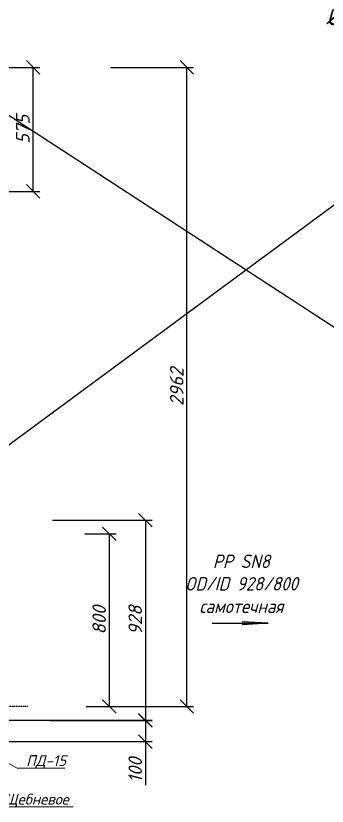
# Model space of a CAD drawing. Header units: millimetres. Extents: x 41097286 to 44249727, y 21258419 to 22595975.
# Drawn here: x 42612611 to 42641412, y 21845375 to 21918638 of the extents above; entities that cross this region are included whole.
import ezdxf
from ezdxf import colors
from ezdxf.entities.mleader import LeaderData, LeaderLine
from ezdxf.math import Vec2, Vec3

# ---------------------------------------------------------------- set-up
doc = ezdxf.new("R2010")
doc.units = ezdxf.units.MM
doc.linetypes.add('DASHED', pattern=[0.75, 0.5, -0.25])
doc.layers.add('ВК_К1_текст', color=34, linetype='Continuous')
doc.styles.add('note', font='isocpeur.ttf', dxfattribs={"width": 0.9, "oblique": 15})
doc.styles.get("Standard").update_dxf_attribs({"font": 'isocpeui.ttf'})
doc.dimstyles.new('ISO-25', dxfattribs={"dimtxt": 2.5, "dimasz": 2.5, "dimexe": 1.25, "dimexo": 0.625, "dimtad": 1, "dimtxsty": 'Standard', "dimcen": 2.5, "dimadec": 0, "dimazin": 0, "dimtfac": 1, "dimtmove": 0, "dimatfit": 3, "dimfxl": 1, "dimarcsym": 0})

# ---------------------------------------------------------------- blocks, each defined once
blk = doc.blocks.new('_Oblique')
at = {"color": 0, "linetype": 'ByBlock', "lineweight": -2}
blk.add_line((-0.5, -0.5), (0.5, 0.5), dxfattribs=at)
blk = doc.blocks.new('*D109')
at = {"color": 0, "lineweight": -2, "transparency": 16777216}
for p, q in [((42618982, 21870621), (42621882, 21870621)), ((42621257, 21870621), (42621257, 21854621)), ((42619123, 21854621), (42621882, 21854621))]:
    blk.add_line(p, q, dxfattribs=at)
at = {"layer": 'Defpoints', "color": 0, "transparency": 16777216}
for p in [(42618669, 21870621), (42618810, 21854621), (42621257, 21854621)]:
    blk.add_point(p, dxfattribs=at)
at = {"color": 0, "lineweight": -2, "transparency": 16777216, "xscale": 1250, "yscale": 1250, "zscale": 1250}
for p, rotation in [((42621257, 21870621), 90), ((42621257, 21854621), 270)]:
    blk.add_blockref('_Oblique', p, dxfattribs=dict(at, rotation=rotation))
at = {"color": 0, "lineweight": 5, "transparency": 16777216, "insert": (42620319, 21862621), "char_height": 1250, "attachment_point": 5, "rotation": 90}
blk.add_mtext('800', dxfattribs=at)
blk = doc.blocks.new('*D117')
at = {"color": 0, "lineweight": -2, "transparency": 16777216}
for p, q in [((42621357, 21913861), (42629060, 21913861)), ((42628435, 21854621), (42628435, 21913861)), ((42621358, 21854621), (42629060, 21854621))]:
    blk.add_line(p, q, dxfattribs=at)
at = {"layer": 'Defpoints', "color": 0, "transparency": 16777216}
for p in [(42621044, 21913861), (42628435, 21913861), (42621045, 21854621)]:
    blk.add_point(p, dxfattribs=at)
at = {"color": 0, "lineweight": -2, "transparency": 16777216, "xscale": 1250, "yscale": 1250, "zscale": 1250}
for p, rotation in [((42628435, 21913861), 90), ((42628435, 21854621), 270)]:
    blk.add_blockref('_Oblique', p, dxfattribs=dict(at, rotation=rotation))
at = {"color": 0, "lineweight": 5, "transparency": 16777216, "insert": (42627497, 21884241), "char_height": 1250, "attachment_point": 5, "rotation": 90}
blk.add_mtext('2962', dxfattribs=at)
blk = doc.blocks.new('*D118')
at = {"color": 0, "lineweight": -2, "transparency": 16777216}
for p, q in [((42616007, 21871881), (42625219, 21871881)), ((42624594, 21871881), (42624594, 21853322)), ((42615766, 21853322), (42625219, 21853322))]:
    blk.add_line(p, q, dxfattribs=at)
at = {"layer": 'Defpoints', "color": 0, "transparency": 16777216}
for p in [(42615695, 21871881), (42615454, 21853322), (42624594, 21853322)]:
    blk.add_point(p, dxfattribs=at)
at = {"color": 0, "lineweight": -2, "transparency": 16777216, "xscale": 1250, "yscale": 1250, "zscale": 1250}
for p, rotation in [((42624594, 21871881), 90), ((42624594, 21853322), 270)]:
    blk.add_blockref('_Oblique', p, dxfattribs=dict(at, rotation=rotation))
at = {"color": 0, "lineweight": 5, "transparency": 16777216, "insert": (42623656, 21862602), "char_height": 1250, "attachment_point": 5, "rotation": 90}
blk.add_mtext('928', dxfattribs=at)
blk = doc.blocks.new('_None')
blk = doc.blocks.new('*D124')
at = {"color": 0, "lineweight": -2, "transparency": 16777216}
for p, q in [((42607408, 21853347), (42625219, 21853347)), ((42624594, 21853347), (42624594, 21851361)), ((42607408, 21851361), (42625219, 21851361)), ((42624594, 21851361), (42624594, 21847321))]:
    blk.add_line(p, q, dxfattribs=at)
at = {"layer": 'Defpoints', "color": 0, "transparency": 16777216}
for p in [(42607095, 21853347), (42607095, 21851361), (42624594, 21851361)]:
    blk.add_point(p, dxfattribs=at)
at = {"color": 0, "lineweight": -2, "transparency": 16777216, "xscale": 1250, "yscale": 1250, "zscale": 1250}
for p, rotation in [((42624594, 21853347), 90), ((42624594, 21851361), 270)]:
    blk.add_blockref('_Oblique', p, dxfattribs=dict(at, rotation=rotation))
at = {"color": 0, "lineweight": 5, "transparency": 16777216, "insert": (42623656, 21848716), "char_height": 1250, "attachment_point": 5, "rotation": 90}
blk.add_mtext('100', dxfattribs=at)
blk = doc.blocks.new('*D125')
at = {"color": 0, "lineweight": -2, "transparency": 16777216}
for p, q in [((42611052, 21913861), (42614835, 21913861)), ((42614210, 21902361), (42614210, 21913861)), ((42611858, 21902361), (42614835, 21902361))]:
    blk.add_line(p, q, dxfattribs=at)
at = {"layer": 'Defpoints', "color": 0, "transparency": 16777216}
for p in [(42610740, 21913861), (42614210, 21913861), (42611546, 21902361)]:
    blk.add_point(p, dxfattribs=at)
at = {"color": 0, "lineweight": -2, "transparency": 16777216, "xscale": 1250, "yscale": 1250, "zscale": 1250}
for p, rotation in [((42614210, 21913861), 90), ((42614210, 21902361), 270)]:
    blk.add_blockref('_Oblique', p, dxfattribs=dict(at, rotation=rotation))
at = {"color": 0, "lineweight": 5, "transparency": 16777216, "insert": (42613264, 21908111), "char_height": 1250, "attachment_point": 5, "rotation": 90}
blk.add_mtext('575', dxfattribs=at)

msp = doc.modelspace()

# ---------------------------------------------------------------- hatches: boundary and pattern name
h = msp.add_hatch()
h.set_pattern_fill('ANSI31', color=256, scale=1.066667)
h.set_pattern_definition([(45, (41206525.9979, 16873662.48636), (-0.0942809041582, 0.0942809041582), [])])
h.paths.add_polyline_path([(42635958.566, 21862333.43), (42633552.639, 21862333.43), (42633552.639, 21862189.319)])
h.paths.add_polyline_path([(42633552.639, 21862477.541), (42633552.639, 21862333.43), (42635958.566, 21862333.43)])

# ---------------------------------------------------------------- linework, layer by layer
for p, q in [((42526286.451, 21815470.394), (42745966.001, 21978038.652)), ((42512603.99, 21974240.324), (42768770.114, 21807114.08)), ((42635958.566, 21862333.43), (42633552.639, 21862477.541)), ((42630774.112, 21862333.43), (42635958.566, 21862333.43)), ((42635958.566, 21862333.43), (42633552.639, 21862189.319))]:
    msp.add_line(p, q)
at = {"linetype": 'DASHED', "ltscale": 0.1}
msp.add_line((42613707.938, 21854620.817), (42602415.751, 21854620.817), dxfattribs=at)

# ---------------------------------------------------------------- texts
at = {"attachment_point": 5, "style": 'note'}
for s, insert, char_height, width in [('Колодец КК2-4\\P%%C1500', (42644032.382, 21920099.525), 1750, 20962.79396), ('PP SN8\\POD/ID 928/800\\Pсамотечная', (42633478.049, 21865990.601), 1250, 11452.41739)]:
    msp.add_mtext(s, dxfattribs=dict(at, insert=insert, char_height=char_height, width=width))

# ---------------------------------------------------------------- dimensions: what is measured, and where the dimension line sits
at = {"lineweight": 5}
for base, p1, p2, picture, middle in [((42614209.993, 21913860.817), (42611545.524, 21902360.817), (42610739.528, 21913860.817), '*D125', (42613264.444, 21908110.817)), ((42628434.959, 21913860.817), (42621045.382, 21854620.817), (42621044.483, 21913860.817), '*D117', (42627497.459, 21884240.817)), ((42621256.626, 21854620.817), (42618669.024, 21870620.817), (42618810.153, 21854620.817), '*D109', (42620319.126, 21862620.817))]:
    dim = msp.add_linear_dim(base=base, p1=p1, p2=p2, angle=90, dimstyle='ISO-25', override={"dimscale": 500, "dimlfac": 0.05, "dimblk1": 'Oblique', "dimblk2": 'Oblique', "dimsah": 1}, dxfattribs=at)
    dim.commit()
    dim.dimension.update_dxf_attribs({"geometry": picture, "text_midpoint": middle})
for base, p1, p2, text, picture, middle in [((42624593.558, 21853322.376), (42615694.533, 21871880.817), (42615453.831, 21853322.376), '928', '*D118', (42623656.058, 21862601.597)), ((42624593.558, 21851360.817), (42607095.348, 21853347.02), (42607095.348, 21851360.817), '100', '*D124', (42623656.058, 21848715.931))]:
    dim = msp.add_linear_dim(base=base, p1=p1, p2=p2, angle=90, text=text, dimstyle='ISO-25', override={"dimscale": 500, "dimlfac": 0.05, "dimblk1": 'Oblique', "dimblk2": 'Oblique', "dimsah": 1}, dxfattribs=at)
    dim.commit()
    dim.dimension.update_dxf_attribs({"geometry": picture, "text_midpoint": middle})

# ---------------------------------------------------------------- leaders
at = {"layer": 'ВК_К1_текст', "color": 0, "linetype": 'Continuous', "lineweight": 5}
ml = msp.add_multileader_mtext('Standard', dxfattribs=at)
ml.set_content('{\\fISOCPEUR|b0|i1|c204|p34;\\Q0;\\W1;ПД-15}', style='note')
ml.set_leader_properties(lineweight=15)
ml.set_arrow_properties(name='NONE')
ml.build(insert=Vec2(0, 0))
ml.multileader.update_dxf_attribs({"text_left_attachment_type": 6, "text_right_attachment_type": 6, "dogleg_length": 0.1, "arrow_head_size": 1000, "scale": 20})
ctx = ml.context
ctx.base_point, ctx.scale, ctx.char_height, ctx.arrow_head_size, ctx.landing_gap_size, ctx.plane_origin = Vec3(42612766.027, 21848899.1), 20, 1000, 1000, 800, Vec3(42586407.523, 21280037.714)
ctx.left_attachment, ctx.right_attachment, ctx.text_align_type = 6, 6, 1
notes = []
notes.append((ctx, [(0, (1, 1, 0), (42612726.027, 21848899.1), (1, 0), 40, [(0, [(42609587.978, 21850575.671)], 0, [])])]))
ctx.mtext.insert, ctx.mtext.alignment, ctx.mtext.flow_direction = Vec3(42615419.057, 21850099.1), 2, 5
ml = msp.add_multileader_mtext('Standard', dxfattribs=at)
ml.set_content('{\\fISOCPEUR|b0|i1|c204|p34;\\Q0;\\W1;Щебневое\\Pоснование}', style='note')
ml.set_leader_properties(lineweight=15)
ml.set_arrow_properties(name='NONE')
ml.build(insert=Vec2(0, 0))
ml.multileader.update_dxf_attribs({"text_left_attachment_type": 6, "text_right_attachment_type": 6, "dogleg_length": 0.1, "arrow_head_size": 1000, "scale": 20})
ctx = ml.context
ctx.base_point, ctx.scale, ctx.char_height, ctx.arrow_head_size, ctx.landing_gap_size, ctx.plane_origin = Vec3(42610555.715, 21845321.596), 20, 1000, 1000, 800, Vec3(42584197.212, 21276460.209)
ctx.left_attachment, ctx.right_attachment, ctx.text_align_type = 6, 6, 1
notes.append((ctx, [(0, (1, 1, 0), (42610515.715, 21845321.596), (1, 0), 40, [(0, [(42607377.667, 21846998.167)], 0, [])])]))
ctx.mtext.insert, ctx.mtext.alignment, ctx.mtext.flow_direction = Vec3(42614547.003, 21846521.596), 2, 5
for ctx, leaders in notes:
    for number, flags, end, landing, length, lines in leaders:
        leader = LeaderData()
        leader.index, (leader.has_last_leader_line, leader.has_dogleg_vector, leader.attachment_direction) = number, flags
        leader.last_leader_point, leader.dogleg_vector, leader.dogleg_length = Vec3(end), Vec3(landing), length
        for number, points, colour, breaks in lines:
            line = LeaderLine()
            line.index, line.vertices, line.color, line.breaks = number, Vec3.list(points), colors.encode_raw_color(colour), breaks
            leader.lines.append(line)
        ctx.leaders.append(leader)

doc.saveas('drawing.dxf')
